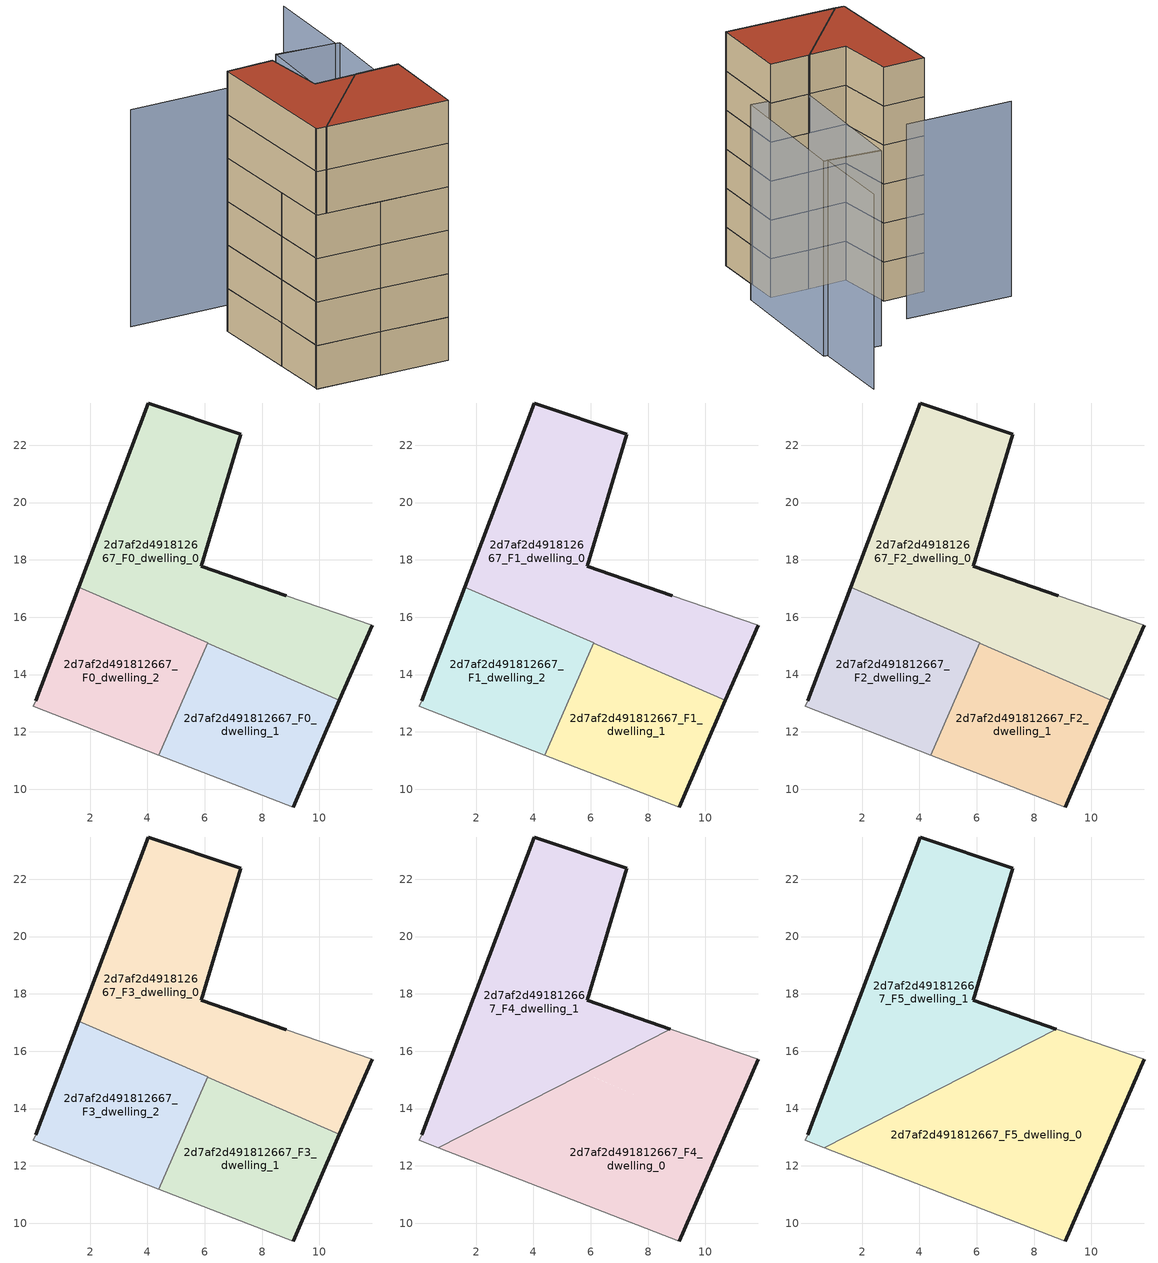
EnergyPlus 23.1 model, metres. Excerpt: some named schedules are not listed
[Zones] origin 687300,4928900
2d7af2d491812667_F0_dwelling_0
 floor ground (EU_floor_Construction): 10.7,13.1 11.84,15.72 8.85,16.75 5.88,17.79 7.26,22.39 4.03,23.48 1.6,17.05 z0
 wall outside (EU_wall_Construction): 11.84,15.72 10.7,13.1 / 1.6,17.05 4.03,23.48 7.26,22.39 5.88,17.79 8.85,16.75 z0:3
 wall adiabatic (EU_wall_Construction): 8.85,16.75 11.84,15.72 z0:3
 wall to 2d7af2d491812667_F0_dwelling_1 (EU_wall_Construction): 10.7,13.1 6.1,15.1 z0:3
 wall to 2d7af2d491812667_F0_dwelling_2 (EU_wall_Construction): 6.1,15.1 1.6,17.05 z0:3
2d7af2d491812667_F0_dwelling_1
 floor ground (EU_floor_Construction): 9.08,9.38 10.7,13.1 6.1,15.1 4.4,11.19 z0
 wall outside (EU_wall_Construction): 10.7,13.1 9.08,9.38 z0:3
 wall to 2d7af2d491812667_F0_dwelling_2 (EU_wall_Construction): 4.4,11.19 6.1,15.1 z0:3
 wall adiabatic (EU_wall_Construction): 9.08,9.38 4.4,11.19 z0:3
2d7af2d491812667_F0_dwelling_2
 floor ground (EU_floor_Construction): 4.4,11.19 6.1,15.1 1.6,17.05 0.1,13.08 0.02,12.89 z0
 wall outside (EU_wall_Construction): 0.1,13.08 1.6,17.05 z0:3
 wall adiabatic (EU_wall_Construction): 4.4,11.19 0.02,12.89 0.1,13.08 z0:3
2d7af2d491812667_F1_dwelling_0
 floor to 2d7af2d491812667_F0_dwelling_0 (EU_floor_Construction): 10.7,13.1 11.84,15.72 8.85,16.75 5.88,17.79 7.26,22.39 4.03,23.48 1.6,17.05 z3
 wall outside (EU_wall_Construction): 11.84,15.72 10.7,13.1 / 1.6,17.05 4.03,23.48 7.26,22.39 5.88,17.79 8.85,16.75 z3:6
 wall adiabatic (EU_wall_Construction): 8.85,16.75 11.84,15.72 z3:6
 wall to 2d7af2d491812667_F1_dwelling_1 (EU_wall_Construction): 10.7,13.1 6.1,15.1 z3:6
 wall to 2d7af2d491812667_F1_dwelling_2 (EU_wall_Construction): 6.1,15.1 1.6,17.05 z3:6
2d7af2d491812667_F1_dwelling_1
 floor to 2d7af2d491812667_F0_dwelling_1 (EU_floor_Construction): 9.08,9.38 10.7,13.1 6.1,15.1 4.4,11.19 z3
 wall outside (EU_wall_Construction): 10.7,13.1 9.08,9.38 z3:6
 wall to 2d7af2d491812667_F1_dwelling_2 (EU_wall_Construction): 4.4,11.19 6.1,15.1 z3:6
 wall adiabatic (EU_wall_Construction): 9.08,9.38 4.4,11.19 z3:6
2d7af2d491812667_F1_dwelling_2
 floor to 2d7af2d491812667_F0_dwelling_2 (EU_floor_Construction): 4.4,11.19 6.1,15.1 1.6,17.05 0.1,13.08 0.02,12.89 z3
 wall outside (EU_wall_Construction): 0.1,13.08 1.6,17.05 z3:6
 wall adiabatic (EU_wall_Construction): 4.4,11.19 0.02,12.89 0.1,13.08 z3:6
2d7af2d491812667_F2_dwelling_0
 floor to 2d7af2d491812667_F1_dwelling_0 (EU_floor_Construction): 10.7,13.1 11.84,15.72 8.85,16.75 5.88,17.79 7.26,22.39 4.03,23.48 1.6,17.05 z6
 wall outside (EU_wall_Construction): 11.84,15.72 10.7,13.1 / 1.6,17.05 4.03,23.48 7.26,22.39 5.88,17.79 8.85,16.75 z6:9
 wall adiabatic (EU_wall_Construction): 8.85,16.75 11.84,15.72 z6:9
 wall to 2d7af2d491812667_F2_dwelling_1 (EU_wall_Construction): 10.7,13.1 6.1,15.1 z6:9
 wall to 2d7af2d491812667_F2_dwelling_2 (EU_wall_Construction): 6.1,15.1 1.6,17.05 z6:9
2d7af2d491812667_F2_dwelling_1
 floor to 2d7af2d491812667_F1_dwelling_1 (EU_floor_Construction): 9.08,9.38 10.7,13.1 6.1,15.1 4.4,11.19 z6
 wall outside (EU_wall_Construction): 10.7,13.1 9.08,9.38 z6:9
 wall to 2d7af2d491812667_F2_dwelling_2 (EU_wall_Construction): 4.4,11.19 6.1,15.1 z6:9
 wall adiabatic (EU_wall_Construction): 9.08,9.38 4.4,11.19 z6:9
2d7af2d491812667_F2_dwelling_2
 floor to 2d7af2d491812667_F1_dwelling_2 (EU_floor_Construction): 4.4,11.19 6.1,15.1 1.6,17.05 0.1,13.08 0.02,12.89 z6
 wall outside (EU_wall_Construction): 0.1,13.08 1.6,17.05 z6:9
 wall adiabatic (EU_wall_Construction): 4.4,11.19 0.02,12.89 0.1,13.08 z6:9
2d7af2d491812667_F3_dwelling_0
 floor to 2d7af2d491812667_F2_dwelling_0 (EU_floor_Construction): 10.7,13.1 11.84,15.72 8.85,16.75 5.88,17.79 7.26,22.39 4.03,23.48 1.6,17.05 z9
 wall outside (EU_wall_Construction): 11.84,15.72 10.7,13.1 / 1.6,17.05 4.03,23.48 7.26,22.39 5.88,17.79 8.85,16.75 z9:12
 wall adiabatic (EU_wall_Construction): 8.85,16.75 11.84,15.72 z9:12
 wall to 2d7af2d491812667_F3_dwelling_1 (EU_wall_Construction): 10.7,13.1 6.1,15.1 z9:12
 wall to 2d7af2d491812667_F3_dwelling_2 (EU_wall_Construction): 6.1,15.1 1.6,17.05 z9:12
2d7af2d491812667_F3_dwelling_1
 floor to 2d7af2d491812667_F2_dwelling_1 (EU_floor_Construction): 9.08,9.38 10.7,13.1 6.1,15.1 4.4,11.19 z9
 wall outside (EU_wall_Construction): 10.7,13.1 9.08,9.38 z9:12
 wall to 2d7af2d491812667_F3_dwelling_2 (EU_wall_Construction): 4.4,11.19 6.1,15.1 z9:12
 wall adiabatic (EU_wall_Construction): 9.08,9.38 4.4,11.19 z9:12
 ceiling adiabatic (EU_roof_Construction): 10.7,13.1 9.08,9.38 4.4,11.19 6.1,15.1 z12
2d7af2d491812667_F3_dwelling_2
 floor to 2d7af2d491812667_F2_dwelling_2 (EU_floor_Construction): 4.4,11.19 6.1,15.1 1.6,17.05 0.1,13.08 0.02,12.89 z9
 wall outside (EU_wall_Construction): 0.1,13.08 1.6,17.05 z9:12
 wall adiabatic (EU_wall_Construction): 4.4,11.19 0.02,12.89 0.1,13.08 z9:12
2d7af2d491812667_F4_dwelling_0
 floor to 2d7af2d491812667_F3_dwelling_0 (EU_floor_Construction): 10.7,13.1 11.84,15.72 8.85,16.75 8.77,16.77 5.77,15.24 z12
 floor to 2d7af2d491812667_F3_dwelling_2 (EU_floor_Construction): 4.4,11.19 6.1,15.1 5.77,15.24 0.68,12.63 z12
 floor adiabatic (EU_floor_Construction): 9.08,9.38 10.7,13.1 6.1,15.1 4.4,11.19 z12
 wall outside (EU_wall_Construction): 11.84,15.72 9.08,9.38 z12:15
 wall adiabatic (EU_wall_Construction): 9.08,9.38 0.68,12.63 / 8.77,16.78 8.85,16.75 11.84,15.72 z12:15
 wall to 2d7af2d491812667_F4_dwelling_1 (EU_wall_Construction): 0.68,12.63 8.77,16.78 z12:15
2d7af2d491812667_F4_dwelling_1
 floor to 2d7af2d491812667_F3_dwelling_0 (EU_floor_Construction): 8.77,16.77 5.88,17.79 7.26,22.39 4.03,23.48 1.6,17.05 5.77,15.24 z12
 floor to 2d7af2d491812667_F3_dwelling_2 (EU_floor_Construction): 5.77,15.24 1.6,17.05 0.1,13.08 0.02,12.89 0.68,12.63 z12
 wall outside (EU_wall_Construction): 0.1,13.08 4.03,23.48 7.26,22.39 5.88,17.79 8.77,16.78 z12:15
 wall adiabatic (EU_wall_Construction): 0.68,12.63 0.02,12.89 0.1,13.08 z12:15
2d7af2d491812667_F5_dwelling_0
 floor to 2d7af2d491812667_F4_dwelling_0 (EU_floor_Construction): 9.08,9.38 11.84,15.72 8.85,16.75 8.77,16.78 0.68,12.63 z15
 wall outside (EU_wall_Construction): 11.84,15.72 9.08,9.38 z15:18
 wall adiabatic (EU_wall_Construction): 9.08,9.38 0.68,12.63 / 8.77,16.78 8.85,16.75 11.84,15.72 z15:18
 wall to 2d7af2d491812667_F5_dwelling_1 (EU_wall_Construction): 0.68,12.63 8.77,16.78 z15:18
 roof outside (EU_roof_Construction): 11.84,15.72 9.08,9.38 0.68,12.63 8.77,16.78 8.85,16.75 z18
2d7af2d491812667_F5_dwelling_1
 floor to 2d7af2d491812667_F4_dwelling_1 (EU_floor_Construction): 8.77,16.78 5.88,17.79 7.26,22.39 4.03,23.48 0.1,13.08 0.02,12.89 0.68,12.63 z15
 wall outside (EU_wall_Construction): 0.1,13.08 4.03,23.48 7.26,22.39 5.88,17.79 8.77,16.78 z15:18
 wall adiabatic (EU_wall_Construction): 0.68,12.63 0.02,12.89 0.1,13.08 z15:18
 roof outside (EU_roof_Construction): 7.26,22.39 5.88,17.79 8.77,16.78 0.68,12.63 0.02,12.89 0.1,13.08 4.03,23.48 z18
shading: 20.64,32.22 17.76,25.66 / 17.76,25.66 13.89,27.37 / 8.85,25.75 0.8,28.82 / 8.85,16.75 13.94,27.49 / 13.94,27.49 18.05,25.55 / 18.05,25.55 12.97,14.8 / 12.97,14.8 8.85,16.75 z0:15
[Building]
EU S2 Campaign: North Axis=0; Terrain=City; Solar Distribution=FullExterior
[Site:Location]
Bologna: Latitude=44.5; Longitude=11.25; Time Zone=1; Elevation=37
[SizingPeriod:WeatherFileDays]
AnnualSizingPeriod: Begin Month=1; Begin Day of Month=1; End Month=12; End Day of Month=31; Day of Week for Start Day=Monday; Use Weather File Daylight Saving Period=No; Use Weather File Rain and Snow Indicators=No
[MATERIAL]
EU_InternalMass_Material: Roughness=MediumRough; Thickness=0.1; Conductivity=1; Density=1800; Specific Heat=900; Thermal Absorptance=0.9; Solar Absorptance=0.7; Visible Absorptance=0.7
[MATERIAL:NOMASS] Roughness=MediumRough; Thermal Absorptance=0.9; Solar Absorptance=0.7; Visible Absorptance=0.7
Name | Thermal Resistance
EU_wall_NoMass | 0.905828
EU_roof_NoMass | 0.37593
EU_floor_NoMass | 0.67114
[CONSTRUCTION]
EU_wall_Construction: EU_wall_NoMass
EU_roof_Construction: EU_roof_NoMass
EU_floor_Construction: EU_floor_NoMass
EU_InternalMass_Construction: EU_InternalMass_Material
[ZONE] Type=1; Multiplier=1; Ceiling Height=autocalculate; Floor Area=autocalculate; Part of Total Floor Area=Yes
Name | Volume
2d7af2d491812667_F0_dwelling_0; 2d7af2d491812667_F1_dwelling_0; 2d7af2d491812667_F2_dwelling_0; 2d7af2d491812667_F3_dwelling_0 | 125.319
2d7af2d491812667_F4_dwelling_0; 2d7af2d491812667_F5_dwelling_0 | 125.323
2d7af2d491812667_F0_dwelling_1; 2d7af2d491812667_F1_dwelling_1; 2d7af2d491812667_F2_dwelling_1; 2d7af2d491812667_F3_dwelling_1 | 62.6631
2d7af2d491812667_F4_dwelling_1; 2d7af2d491812667_F5_dwelling_1 | 125.327
2d7af2d491812667_F0_dwelling_2; 2d7af2d491812667_F1_dwelling_2; 2d7af2d491812667_F2_dwelling_2; 2d7af2d491812667_F3_dwelling_2 | 62.6726
[INTERNALMASS] Construction=EU_InternalMass_Construction
Name | Zone or ZoneList | Surface Area
2d7af2d491812667_F0_dwelling_0_EU_InternalMass | 2d7af2d491812667_F0_dwelling_0 | 41.7729
2d7af2d491812667_F0_dwelling_1_EU_InternalMass | 2d7af2d491812667_F0_dwelling_1 | 20.888
2d7af2d491812667_F0_dwelling_2_EU_InternalMass | 2d7af2d491812667_F0_dwelling_2 | 20.8905
2d7af2d491812667_F1_dwelling_0_EU_InternalMass | 2d7af2d491812667_F1_dwelling_0 | 41.7729
2d7af2d491812667_F1_dwelling_1_EU_InternalMass | 2d7af2d491812667_F1_dwelling_1 | 20.888
2d7af2d491812667_F1_dwelling_2_EU_InternalMass | 2d7af2d491812667_F1_dwelling_2 | 20.8905
2d7af2d491812667_F2_dwelling_0_EU_InternalMass | 2d7af2d491812667_F2_dwelling_0 | 41.7729
2d7af2d491812667_F2_dwelling_1_EU_InternalMass | 2d7af2d491812667_F2_dwelling_1 | 20.888
2d7af2d491812667_F2_dwelling_2_EU_InternalMass | 2d7af2d491812667_F2_dwelling_2 | 20.8905
2d7af2d491812667_F3_dwelling_0_EU_InternalMass | 2d7af2d491812667_F3_dwelling_0 | 41.7729
2d7af2d491812667_F3_dwelling_1_EU_InternalMass | 2d7af2d491812667_F3_dwelling_1 | 20.888
2d7af2d491812667_F3_dwelling_2_EU_InternalMass | 2d7af2d491812667_F3_dwelling_2 | 20.8905
2d7af2d491812667_F4_dwelling_0_EU_InternalMass | 2d7af2d491812667_F4_dwelling_0 | 41.774
2d7af2d491812667_F4_dwelling_1_EU_InternalMass | 2d7af2d491812667_F4_dwelling_1 | 41.7753
2d7af2d491812667_F5_dwelling_0_EU_InternalMass | 2d7af2d491812667_F5_dwelling_0 | 41.774
2d7af2d491812667_F5_dwelling_1_EU_InternalMass | 2d7af2d491812667_F5_dwelling_1 | 41.7753
[OTHEREQUIPMENT] Fuel Type=Electricity; Design Level Calculation Method=Watts/Area; Power per Zone Floor Area=1; Fraction Latent=0; Fraction Radiant=0; Fraction Lost=0; Carbon Dioxide Generation Rate=0; EndUse Subcategory=EU_Step8_InternalGains
Name | Zone or ZoneList or Space or SpaceList | Schedule
EU_Step8_InternalGain_2d7af2d491812667_F0_dwelling_0_f000 | 2d7af2d491812667_F0_dwelling_0 | EU_Step8_GainSchedule_2d7af2d491812667_F0_dwelling_0_f000
EU_Step8_InternalGain_2d7af2d491812667_F0_dwelling_1_f000 | 2d7af2d491812667_F0_dwelling_1 | EU_Step8_GainSchedule_2d7af2d491812667_F0_dwelling_1_f000
EU_Step8_InternalGain_2d7af2d491812667_F0_dwelling_2_f000 | 2d7af2d491812667_F0_dwelling_2 | EU_Step8_GainSchedule_2d7af2d491812667_F0_dwelling_2_f000
EU_Step8_InternalGain_2d7af2d491812667_F1_dwelling_0_f000 | 2d7af2d491812667_F1_dwelling_0 | EU_Step8_GainSchedule_2d7af2d491812667_F1_dwelling_0_f000
EU_Step8_InternalGain_2d7af2d491812667_F1_dwelling_1_f000 | 2d7af2d491812667_F1_dwelling_1 | EU_Step8_GainSchedule_2d7af2d491812667_F1_dwelling_1_f000
EU_Step8_InternalGain_2d7af2d491812667_F1_dwelling_2_f000 | 2d7af2d491812667_F1_dwelling_2 | EU_Step8_GainSchedule_2d7af2d491812667_F1_dwelling_2_f000
EU_Step8_InternalGain_2d7af2d491812667_F2_dwelling_0_f000 | 2d7af2d491812667_F2_dwelling_0 | EU_Step8_GainSchedule_2d7af2d491812667_F2_dwelling_0_f000
EU_Step8_InternalGain_2d7af2d491812667_F2_dwelling_1_f000 | 2d7af2d491812667_F2_dwelling_1 | EU_Step8_GainSchedule_2d7af2d491812667_F2_dwelling_1_f000
EU_Step8_InternalGain_2d7af2d491812667_F2_dwelling_2_f000 | 2d7af2d491812667_F2_dwelling_2 | EU_Step8_GainSchedule_2d7af2d491812667_F2_dwelling_2_f000
EU_Step8_InternalGain_2d7af2d491812667_F3_dwelling_0_f000 | 2d7af2d491812667_F3_dwelling_0 | EU_Step8_GainSchedule_2d7af2d491812667_F3_dwelling_0_f000
EU_Step8_InternalGain_2d7af2d491812667_F3_dwelling_1_f000 | 2d7af2d491812667_F3_dwelling_1 | EU_Step8_GainSchedule_2d7af2d491812667_F3_dwelling_1_f000
EU_Step8_InternalGain_2d7af2d491812667_F3_dwelling_2_f000 | 2d7af2d491812667_F3_dwelling_2 | EU_Step8_GainSchedule_2d7af2d491812667_F3_dwelling_2_f000
EU_Step8_InternalGain_2d7af2d491812667_F4_dwelling_0_f000 | 2d7af2d491812667_F4_dwelling_0 | EU_Step8_GainSchedule_2d7af2d491812667_F4_dwelling_0_f000
EU_Step8_InternalGain_2d7af2d491812667_F4_dwelling_1_f000 | 2d7af2d491812667_F4_dwelling_1 | EU_Step8_GainSchedule_2d7af2d491812667_F4_dwelling_1_f000
EU_Step8_InternalGain_2d7af2d491812667_F5_dwelling_0_f000 | 2d7af2d491812667_F5_dwelling_0 | EU_Step8_GainSchedule_2d7af2d491812667_F5_dwelling_0_f000
EU_Step8_InternalGain_2d7af2d491812667_F5_dwelling_1_f000 | 2d7af2d491812667_F5_dwelling_1 | EU_Step8_GainSchedule_2d7af2d491812667_F5_dwelling_1_f000
[ZONEVENTILATION:DESIGNFLOWRATE] Schedule=EU_AlwaysOn; Design Flow Rate Calculation Method=AirChanges/Hour; Air Changes per Hour=0.73129; Ventilation Type=Natural; Fan Pressure Rise=0; Fan Total Efficiency=1; Constant Term Coefficient=1; Temperature Term Coefficient=0; Velocity Term Coefficient=0; Velocity Squared Term Coefficient=0; Minimum Indoor Temperature=-100; Maximum Indoor Temperature=100; Delta Temperature=-100; Minimum Outdoor Temperature=-100; Maximum Outdoor Temperature=100; Maximum Wind Speed=40
Name | Zone or ZoneList or Space or SpaceList
EU_ConstantAir_2d7af2d491812667_F0_dwelling_0 | 2d7af2d491812667_F0_dwelling_0
EU_ConstantAir_2d7af2d491812667_F0_dwelling_1 | 2d7af2d491812667_F0_dwelling_1
EU_ConstantAir_2d7af2d491812667_F0_dwelling_2 | 2d7af2d491812667_F0_dwelling_2
EU_ConstantAir_2d7af2d491812667_F1_dwelling_0 | 2d7af2d491812667_F1_dwelling_0
EU_ConstantAir_2d7af2d491812667_F1_dwelling_1 | 2d7af2d491812667_F1_dwelling_1
EU_ConstantAir_2d7af2d491812667_F1_dwelling_2 | 2d7af2d491812667_F1_dwelling_2
EU_ConstantAir_2d7af2d491812667_F2_dwelling_0 | 2d7af2d491812667_F2_dwelling_0
EU_ConstantAir_2d7af2d491812667_F2_dwelling_1 | 2d7af2d491812667_F2_dwelling_1
EU_ConstantAir_2d7af2d491812667_F2_dwelling_2 | 2d7af2d491812667_F2_dwelling_2
EU_ConstantAir_2d7af2d491812667_F3_dwelling_0 | 2d7af2d491812667_F3_dwelling_0
EU_ConstantAir_2d7af2d491812667_F3_dwelling_1 | 2d7af2d491812667_F3_dwelling_1
EU_ConstantAir_2d7af2d491812667_F3_dwelling_2 | 2d7af2d491812667_F3_dwelling_2
EU_ConstantAir_2d7af2d491812667_F4_dwelling_0 | 2d7af2d491812667_F4_dwelling_0
EU_ConstantAir_2d7af2d491812667_F4_dwelling_1 | 2d7af2d491812667_F4_dwelling_1
EU_ConstantAir_2d7af2d491812667_F5_dwelling_0 | 2d7af2d491812667_F5_dwelling_0
EU_ConstantAir_2d7af2d491812667_F5_dwelling_1 | 2d7af2d491812667_F5_dwelling_1
[HVACTEMPLATE:THERMOSTAT] Constant Heating Setpoint=20; Constant Cooling Setpoint=50
EU_HeatOnly_2d7af2d491812667_F0_dwelling_0; EU_HeatOnly_2d7af2d491812667_F0_dwelling_1; EU_HeatOnly_2d7af2d491812667_F0_dwelling_2; EU_HeatOnly_2d7af2d491812667_F1_dwelling_0; EU_HeatOnly_2d7af2d491812667_F1_dwelling_1; EU_HeatOnly_2d7af2d491812667_F1_dwelling_2; EU_HeatOnly_2d7af2d491812667_F2_dwelling_0; EU_HeatOnly_2d7af2d491812667_F2_dwelling_1; EU_HeatOnly_2d7af2d491812667_F2_dwelling_2; EU_HeatOnly_2d7af2d491812667_F3_dwelling_0; EU_HeatOnly_2d7af2d491812667_F3_dwelling_1; EU_HeatOnly_2d7af2d491812667_F3_dwelling_2; EU_HeatOnly_2d7af2d491812667_F4_dwelling_0; EU_HeatOnly_2d7af2d491812667_F4_dwelling_1; EU_HeatOnly_2d7af2d491812667_F5_dwelling_0; EU_HeatOnly_2d7af2d491812667_F5_dwelling_1
[HVACTEMPLATE:ZONE:IDEALLOADSAIRSYSTEM] System Availability Schedule=EU_AlwaysOn; Maximum Heating Supply Air Temperature=50; Minimum Cooling Supply Air Temperature=13; Maximum Heating Supply Air Humidity Ratio=0.0156; Minimum Cooling Supply Air Humidity Ratio=0.0077; Heating Limit=NoLimit; Cooling Limit=NoLimit; Heating Availability Schedule=EU_AlwaysOn; Cooling Availability Schedule=EU_CoolingOff; Dehumidification Control Type=ConstantSensibleHeatRatio; Cooling Sensible Heat Ratio=0.7; Dehumidification Setpoint=60; Humidification Control Type=None; Humidification Setpoint=30; Outdoor Air Method=None; Outdoor Air Flow Rate per Person=0.00944; Outdoor Air Flow Rate per Zone Floor Area=0; Outdoor Air Flow Rate per Zone=0; Demand Controlled Ventilation Type=None; Outdoor Air Economizer Type=NoEconomizer; Heat Recovery Type=None; Sensible Heat Recovery Effectiveness=0.7; Latent Heat Recovery Effectiveness=0.65
Name | Template Thermostat
2d7af2d491812667_F0_dwelling_0 | EU_HeatOnly_2d7af2d491812667_F0_dwelling_0
2d7af2d491812667_F0_dwelling_1 | EU_HeatOnly_2d7af2d491812667_F0_dwelling_1
2d7af2d491812667_F0_dwelling_2 | EU_HeatOnly_2d7af2d491812667_F0_dwelling_2
2d7af2d491812667_F1_dwelling_0 | EU_HeatOnly_2d7af2d491812667_F1_dwelling_0
2d7af2d491812667_F1_dwelling_1 | EU_HeatOnly_2d7af2d491812667_F1_dwelling_1
2d7af2d491812667_F1_dwelling_2 | EU_HeatOnly_2d7af2d491812667_F1_dwelling_2
2d7af2d491812667_F2_dwelling_0 | EU_HeatOnly_2d7af2d491812667_F2_dwelling_0
2d7af2d491812667_F2_dwelling_1 | EU_HeatOnly_2d7af2d491812667_F2_dwelling_1
2d7af2d491812667_F2_dwelling_2 | EU_HeatOnly_2d7af2d491812667_F2_dwelling_2
2d7af2d491812667_F3_dwelling_0 | EU_HeatOnly_2d7af2d491812667_F3_dwelling_0
2d7af2d491812667_F3_dwelling_1 | EU_HeatOnly_2d7af2d491812667_F3_dwelling_1
2d7af2d491812667_F3_dwelling_2 | EU_HeatOnly_2d7af2d491812667_F3_dwelling_2
2d7af2d491812667_F4_dwelling_0 | EU_HeatOnly_2d7af2d491812667_F4_dwelling_0
2d7af2d491812667_F4_dwelling_1 | EU_HeatOnly_2d7af2d491812667_F4_dwelling_1
2d7af2d491812667_F5_dwelling_0 | EU_HeatOnly_2d7af2d491812667_F5_dwelling_0
2d7af2d491812667_F5_dwelling_1 | EU_HeatOnly_2d7af2d491812667_F5_dwelling_1
